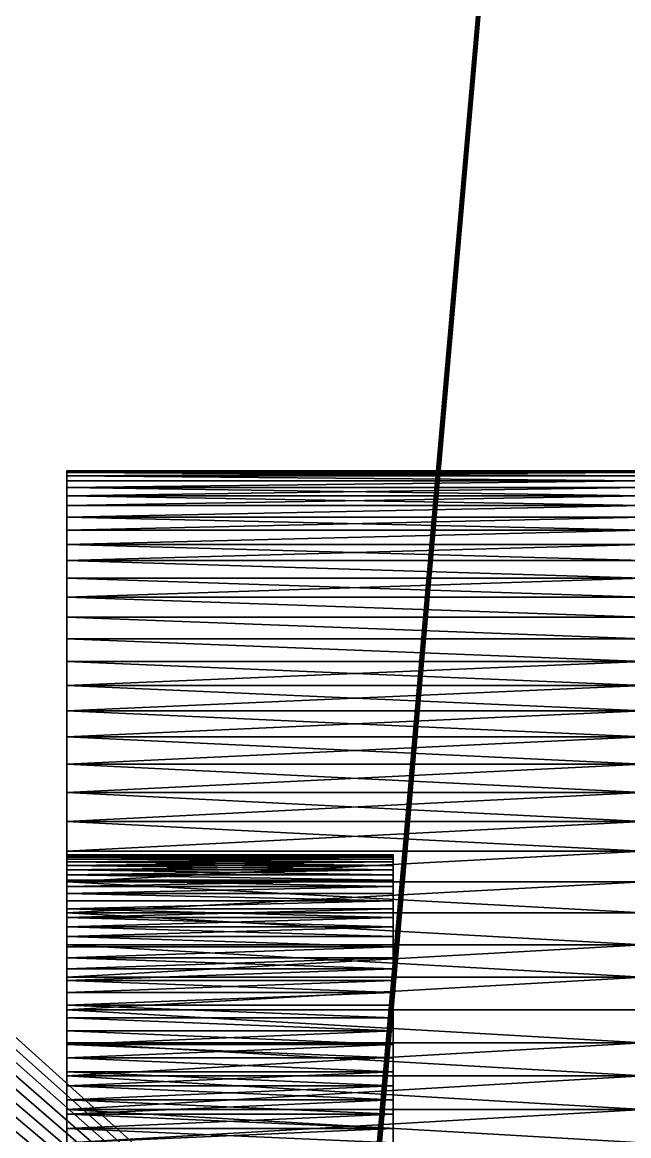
# Model space of a CAD drawing. Header units: millimetres. Extents: x 0 to 520, y -2 to 382.
# Drawn here: x 492.77 to 495.93, y 304.04 to 309.83 of the extents above; entities that cross this region are included whole.
import ezdxf

# ---------------------------------------------------------------- set-up
doc = ezdxf.new("R2010")
doc.units = ezdxf.units.MM

msp = doc.modelspace()

# ---------------------------------------------------------------- linework, layer by layer
at = {"layer": 'BRASS', "color": 52}
for points in [[(509.2, 369.2, 103), (10.8, 369.2, 103), (10.8, 10.8, 103)], [(509.2, 369.2, 103), (10.8, 10.8, 103), (509.2, 10.8, 103)], [(484.6316, 309.7541, 86), (499.5, 359.5, 86), (484.6173, 309.6731, 86)], [(484.6173, 190.3269, 86), (499.5, 359.5, 86), (484.6316, 190.2459, 86)], [(484.6173, 309.6731, 86), (499.5, 359.5, 86), (484.6173, 190.3269, 86)], [(484.6418, 309.8357, 86), (499.5, 359.5, 86), (484.6316, 309.7541, 86)], [(484.6316, 190.2459, 86), (499.5, 359.5, 86), (484.6418, 190.1643, 86)], [(484.6418, 190.1643, 86), (499.5, 359.5, 86), (484.6479, 190.0822, 86)], [(499.5, 359.5, 86), (484.65, 190, 86), (484.6479, 190.0822, 86)], [(499.5, 359.5, 86), (499.5, 20.5, 86), (484.65, 190, 86)]]:
    msp.add_3dface(points, dxfattribs=at)
at = {"layer": 'STEEL', "color": 8}
for points in [[(486.7493, 309.9439, 86), (500, 298, 86), (500, 322, 86)], [(497, 322, 83), (497, 298, 83), (486.7493, 309.9439, 83)], [(486.7437, 309.8319, 86), (500, 298, 86), (486.7493, 309.9439, 86)], [(486.7493, 309.9439, 83), (497, 298, 83), (486.7437, 309.8319, 83)], [(486.7325, 309.7202, 86), (500, 298, 86), (486.7437, 309.8319, 86)], [(486.7437, 309.8319, 83), (497, 298, 83), (486.7325, 309.7202, 83)], [(486.7158, 309.6093, 86), (500, 298, 86), (486.7325, 309.7202, 86)], [(486.7325, 309.7202, 83), (497, 298, 83), (486.7158, 309.6093, 83)], [(486.6936, 309.4993, 86), (500, 298, 86), (486.7158, 309.6093, 86)], [(486.7158, 309.6093, 83), (497, 298, 83), (486.6936, 309.4993, 83)], [(486.6659, 309.3906, 86), (500, 298, 86), (486.6936, 309.4993, 86)], [(486.6936, 309.4993, 83), (497, 298, 83), (486.6659, 309.3906, 83)], [(486.6328, 309.2834, 86), (500, 298, 86), (486.6659, 309.3906, 86)], [(486.6659, 309.3906, 83), (497, 298, 83), (486.6328, 309.2834, 83)], [(486.5945, 309.178, 86), (500, 298, 86), (486.6328, 309.2834, 86)], [(486.6328, 309.2834, 83), (497, 298, 83), (486.5945, 309.178, 83)], [(486.5509, 309.0746, 86), (500, 298, 86), (486.5945, 309.178, 86)], [(486.5945, 309.178, 83), (497, 298, 83), (486.5509, 309.0746, 83)], [(486.5022, 308.9735, 86), (500, 298, 86), (486.5509, 309.0746, 86)], [(486.5509, 309.0746, 83), (497, 298, 83), (486.5022, 308.9735, 83)], [(486.4486, 308.875, 86), (500, 298, 86), (486.5022, 308.9735, 86)], [(486.5022, 308.9735, 83), (497, 298, 83), (486.4486, 308.875, 83)], [(486.3901, 308.7793, 86), (500, 298, 86), (486.4486, 308.875, 86)], [(486.4486, 308.875, 83), (497, 298, 83), (486.3901, 308.7793, 83)], [(486.3269, 308.6866, 86), (500, 298, 86), (486.3901, 308.7793, 86)], [(486.3901, 308.7793, 83), (497, 298, 83), (486.3269, 308.6866, 83)], [(486.2591, 308.5971, 86), (500, 298, 86), (486.3269, 308.6866, 86)], [(497, 298, 83), (486.2591, 308.5971, 83), (486.3269, 308.6866, 83)], [(486.187, 308.5112, 86), (500, 298, 86), (486.2591, 308.5971, 86)], [(497, 298, 83), (486.187, 308.5112, 83), (486.2591, 308.5971, 83)], [(486.1107, 308.429, 86), (500, 298, 86), (486.187, 308.5112, 86)], [(497, 298, 83), (486.1107, 308.429, 83), (486.187, 308.5112, 83)], [(486.0304, 308.3506, 86), (500, 298, 86), (486.1107, 308.429, 86)], [(497, 298, 83), (486.0304, 308.3506, 83), (486.1107, 308.429, 83)], [(485.9463, 308.2764, 86), (500, 298, 86), (486.0304, 308.3506, 86)], [(497, 298, 83), (485.9463, 308.2764, 83), (486.0304, 308.3506, 83)], [(485.8586, 308.2065, 86), (500, 298, 86), (485.9463, 308.2764, 86)], [(497, 298, 83), (485.8586, 308.2065, 83), (485.9463, 308.2764, 83)], [(485.7675, 308.141, 86), (500, 298, 86), (485.8586, 308.2065, 86)], [(497, 298, 83), (485.7675, 308.141, 83), (485.8586, 308.2065, 83)], [(485.6732, 308.0801, 86), (500, 298, 86), (485.7675, 308.141, 86)], [(497, 298, 83), (485.6732, 308.0801, 83), (485.7675, 308.141, 83)], [(485.5761, 308.024, 86), (500, 298, 86), (485.6732, 308.0801, 86)], [(497, 298, 83), (485.5761, 308.024, 83), (485.6732, 308.0801, 83)], [(485.4762, 307.9728, 86), (500, 298, 86), (485.5761, 308.024, 86)], [(497, 298, 83), (485.4762, 307.9728, 83), (485.5761, 308.024, 83)], [(485.374, 307.9267, 86), (500, 298, 86), (485.4762, 307.9728, 86)], [(497, 298, 83), (485.374, 307.9267, 83), (485.4762, 307.9728, 83)], [(485.2695, 307.8857, 86), (500, 298, 86), (485.374, 307.9267, 86)], [(497, 298, 83), (485.2695, 307.8857, 83), (485.374, 307.9267, 83)], [(485.0552, 307.8196, 86), (500, 298, 86), (485.1632, 307.85, 86)], [(497, 298, 83), (485.0552, 307.8196, 83), (485.1632, 307.85, 83)], [(485.1632, 307.85, 86), (500, 298, 86), (485.2695, 307.8857, 86)], [(497, 298, 83), (485.1632, 307.85, 83), (485.2695, 307.8857, 83)], [(484.8353, 307.7751, 86), (500, 298, 86), (484.9458, 307.7946, 86)], [(497, 298, 83), (484.8353, 307.7751, 83), (484.9458, 307.7946, 83)], [(484.9458, 307.7946, 86), (500, 298, 86), (485.0552, 307.8196, 86)], [(497, 298, 83), (484.9458, 307.7946, 83), (485.0552, 307.8196, 83)], [(472, 298, 86), (500, 298, 86), (484.724, 307.7612, 86)], [(497, 298, 83), (472, 298, 83), (484.5, 307.75, 83)], [(497, 298, 83), (484.5, 307.75, 83), (484.6122, 307.7528, 83)], [(497, 298, 83), (484.6122, 307.7528, 83), (484.724, 307.7612, 83)], [(484.724, 307.7612, 86), (500, 298, 86), (484.8353, 307.7751, 86)], [(497, 298, 83), (484.724, 307.7612, 83), (484.8353, 307.7751, 83)], [(493, 307.4902, 72.2616), (496, 307.4902, 72.2616), (496, 307.4989, 72.0873)], [(493, 307.4989, 72.0873), (493, 307.4902, 72.2616), (496, 307.4989, 72.0873)], [(493, 307.4989, 71.9127), (496, 307.4989, 72.0873), (496, 307.4989, 71.9127)], [(493, 307.4989, 71.9127), (496, 307.4989, 71.9127), (496, 307.4902, 71.7384)], [(493, 307.4989, 71.9127), (493, 307.4989, 72.0873), (496, 307.4989, 72.0873)], [(493, 307.4902, 71.7384), (493, 307.4989, 71.9127), (496, 307.4902, 71.7384)], [(493, 307.4989, 71.9127), (493, 307.4902, 71.7384), (493, 305.4995, 71.9626)], [(493, 307.4989, 72.0873), (493, 305.4995, 71.9626), (493, 305.4995, 72.0374)], [(493, 307.4989, 72.0873), (493, 307.4989, 71.9127), (493, 305.4995, 71.9626)], [(493, 307.4902, 72.2616), (493, 307.4989, 72.0873), (493, 305.4995, 72.0374)], [(493, 307.4902, 72.2616), (496, 307.4728, 72.4352), (496, 307.4902, 72.2616)], [(493, 307.4902, 72.2616), (493, 307.4728, 72.4352), (496, 307.4728, 72.4352)], [(493, 307.4728, 71.5648), (496, 307.4902, 71.7384), (496, 307.4728, 71.5648)], [(493, 307.4728, 71.5648), (493, 307.4902, 71.7384), (496, 307.4902, 71.7384)], [(493, 307.4902, 71.7384), (493, 305.4958, 71.8879), (493, 305.4995, 71.9626)], [(493, 307.4902, 71.7384), (493, 307.4728, 71.5648), (493, 305.4958, 71.8879)], [(493, 307.4902, 72.2616), (493, 305.4958, 72.1121), (493, 305.4884, 72.1865)], [(493, 307.4902, 72.2616), (493, 305.4995, 72.0374), (493, 305.4958, 72.1121)], [(493, 307.4728, 72.4352), (493, 307.4902, 72.2616), (493, 305.4884, 72.1865)], [(493, 307.4728, 72.4352), (496, 307.4468, 72.6078), (496, 307.4728, 72.4352)], [(493, 307.4728, 72.4352), (493, 307.4468, 72.6078), (496, 307.4468, 72.6078)], [(493, 307.4728, 71.5648), (496, 307.4728, 71.5648), (496, 307.4468, 71.3922)], [(493, 307.4468, 71.3922), (493, 307.4728, 71.5648), (496, 307.4468, 71.3922)], [(493, 307.4728, 71.5648), (493, 305.4884, 71.8135), (493, 305.4958, 71.8879)], [(493, 307.4728, 71.5648), (493, 305.4772, 71.7395), (493, 305.4884, 71.8135)], [(493, 307.4728, 71.5648), (493, 307.4468, 71.3922), (493, 305.4772, 71.7395)], [(493, 307.4468, 72.6078), (493, 307.4728, 72.4352), (493, 305.4884, 72.1865)], [(493, 307.4122, 72.7788), (496, 307.4122, 72.7788), (496, 307.4468, 72.6078)], [(493, 307.4468, 72.6078), (493, 307.4122, 72.7788), (496, 307.4468, 72.6078)], [(493, 307.4122, 71.2212), (493, 307.4468, 71.3922), (496, 307.4468, 71.3922)], [(493, 307.4122, 71.2212), (496, 307.4468, 71.3922), (496, 307.4122, 71.2212)], [(493, 307.4468, 71.3922), (493, 307.4122, 71.2212), (493, 305.4772, 71.7395)], [(493, 307.4468, 72.6078), (493, 305.4884, 72.1865), (493, 305.4772, 72.2605)], [(493, 307.4122, 72.7788), (493, 307.4468, 72.6078), (493, 305.4772, 72.2605)], [(493, 307.4122, 72.7788), (496, 307.3692, 72.9479), (496, 307.4122, 72.7788)], [(493, 307.4122, 72.7788), (493, 307.3692, 72.9479), (496, 307.3692, 72.9479)], [(493, 307.3692, 71.0521), (493, 307.4122, 71.2212), (496, 307.4122, 71.2212)], [(493, 307.3692, 71.0521), (496, 307.4122, 71.2212), (496, 307.3692, 71.0521)], [(493, 307.4122, 71.2212), (493, 305.4624, 71.6662), (493, 305.4772, 71.7395)], [(493, 307.4122, 71.2212), (493, 305.4439, 71.5937), (493, 305.4624, 71.6662)], [(493, 307.4122, 71.2212), (493, 307.3692, 71.0521), (493, 305.4439, 71.5937)], [(493, 307.4122, 72.7788), (493, 305.4772, 72.2605), (493, 305.4624, 72.3338)], [(493, 307.3692, 72.9479), (493, 307.4122, 72.7788), (493, 305.4624, 72.3338)], [(493, 307.3692, 72.9479), (496, 307.3177, 73.1147), (496, 307.3692, 72.9479)], [(493, 307.3692, 72.9479), (493, 307.3177, 73.1147), (496, 307.3177, 73.1147)], [(493, 307.3177, 70.8853), (493, 307.3692, 71.0521), (496, 307.3692, 71.0521)], [(493, 307.3177, 70.8853), (496, 307.3692, 71.0521), (496, 307.3177, 70.8853)], [(493, 307.3692, 71.0521), (493, 307.3177, 70.8853), (493, 305.4439, 71.5937)], [(493, 307.3692, 72.9479), (493, 305.4439, 72.4063), (493, 305.4219, 72.4777)], [(493, 307.3692, 72.9479), (493, 305.4624, 72.3338), (493, 305.4439, 72.4063)], [(493, 307.3177, 73.1147), (493, 307.3692, 72.9479), (493, 305.4219, 72.4777)], [(493, 307.2581, 73.2787), (496, 307.2581, 73.2787), (496, 307.3177, 73.1147)], [(493, 307.3177, 73.1147), (493, 307.2581, 73.2787), (496, 307.3177, 73.1147)], [(493, 307.2581, 70.7213), (493, 307.3177, 70.8853), (496, 307.3177, 70.8853)], [(493, 307.2581, 70.7213), (496, 307.3177, 70.8853), (496, 307.2581, 70.7213)], [(493, 307.3177, 70.8853), (493, 307.2581, 70.7213), (493, 305.3963, 71.452)], [(493, 307.3177, 70.8853), (493, 305.4219, 71.5223), (493, 305.4439, 71.5937)], [(493, 307.3177, 70.8853), (493, 305.3963, 71.452), (493, 305.4219, 71.5223)], [(493, 307.2581, 73.2787), (493, 307.3177, 73.1147), (493, 305.4219, 72.4777)], [(493, 307.2581, 73.2787), (496, 307.1903, 73.4395), (496, 307.2581, 73.2787)], [(493, 307.2581, 73.2787), (493, 307.1903, 73.4395), (496, 307.1903, 73.4395)], [(493, 307.1903, 70.5605), (493, 307.2581, 70.7213), (496, 307.2581, 70.7213)], [(493, 307.1903, 70.5605), (496, 307.2581, 70.7213), (496, 307.1903, 70.5605)], [(493, 307.2581, 70.7213), (493, 307.1903, 70.5605), (493, 305.3963, 71.452)], [(493, 307.2581, 73.2787), (493, 305.3963, 72.548), (493, 305.3673, 72.6169)], [(493, 307.2581, 73.2787), (493, 305.4219, 72.4777), (493, 305.3963, 72.548)], [(493, 307.1903, 73.4395), (493, 307.2581, 73.2787), (493, 305.3673, 72.6169)], [(493, 307.1146, 73.5967), (496, 307.1146, 73.5967), (496, 307.1903, 73.4395)], [(493, 307.1903, 73.4395), (493, 307.1146, 73.5967), (496, 307.1903, 73.4395)], [(493, 307.1146, 70.4033), (493, 307.1903, 70.5605), (496, 307.1903, 70.5605)], [(493, 307.1146, 70.4033), (496, 307.1903, 70.5605), (496, 307.1146, 70.4033)], [(493, 307.1903, 70.5605), (493, 305.3673, 71.3831), (493, 305.3963, 71.452)], [(493, 307.1903, 70.5605), (493, 307.1146, 70.4033), (493, 305.3673, 71.3831)], [(493, 307.1146, 73.5967), (493, 307.1903, 73.4395), (493, 305.3673, 72.6169)], [(493, 307.1146, 73.5967), (493, 307.0311, 73.75), (496, 307.0311, 73.75)], [(493, 307.1146, 73.5967), (496, 307.0311, 73.75), (496, 307.1146, 73.5967)], [(493, 307.0311, 70.25), (493, 307.1146, 70.4033), (496, 307.1146, 70.4033)], [(493, 307.0311, 70.25), (496, 307.1146, 70.4033), (496, 307.0311, 70.25)], [(493, 307.1146, 70.4033), (493, 305.3348, 71.3157), (493, 305.3673, 71.3831)], [(493, 307.1146, 70.4033), (493, 307.0311, 70.25), (493, 305.3348, 71.3157)], [(493, 307.1146, 73.5967), (493, 305.3673, 72.6169), (493, 305.3348, 72.6843)], [(493, 307.0311, 73.75), (493, 307.1146, 73.5967), (493, 305.3348, 72.6843)], [(493, 307.0311, 73.75), (493, 306.9401, 73.8989), (496, 306.9401, 73.8989)], [(493, 307.0311, 73.75), (496, 306.9401, 73.8989), (496, 307.0311, 73.75)], [(493, 307.0311, 70.25), (496, 307.0311, 70.25), (496, 306.9401, 70.1011)], [(493, 306.9401, 70.1011), (493, 307.0311, 70.25), (496, 306.9401, 70.1011)], [(493, 307.0311, 70.25), (493, 306.9401, 70.1011), (493, 305.299, 71.25)], [(493, 307.0311, 70.25), (493, 305.299, 71.25), (493, 305.3348, 71.3157)], [(493, 307.0311, 73.75), (493, 305.3348, 72.6843), (493, 305.299, 72.75)], [(493, 306.9401, 73.8989), (493, 307.0311, 73.75), (493, 305.299, 72.75)], [(493, 306.9401, 73.8989), (493, 306.8418, 74.0431), (496, 306.8418, 74.0431)], [(493, 306.9401, 73.8989), (496, 306.8418, 74.0431), (496, 306.9401, 73.8989)], [(493, 306.8418, 69.9569), (493, 306.9401, 70.1011), (496, 306.9401, 70.1011)], [(493, 306.8418, 69.9569), (496, 306.9401, 70.1011), (496, 306.8418, 69.9569)], [(493, 306.9401, 70.1011), (493, 306.8418, 69.9569), (493, 305.2179, 71.1244)], [(493, 306.9401, 70.1011), (493, 305.26, 71.1862), (493, 305.299, 71.25)], [(493, 306.9401, 70.1011), (493, 305.2179, 71.1244), (493, 305.26, 71.1862)], [(493, 306.9401, 73.8989), (493, 305.299, 72.75), (493, 305.26, 72.8138)], [(493, 306.8418, 74.0431), (493, 306.9401, 73.8989), (493, 305.26, 72.8138)], [(493, 306.8418, 74.0431), (493, 306.7364, 74.1822), (496, 306.7364, 74.1822)], [(493, 306.8418, 74.0431), (496, 306.7364, 74.1822), (496, 306.8418, 74.0431)], [(493, 306.8418, 69.9569), (496, 306.8418, 69.9569), (496, 306.7364, 69.8178)], [(493, 306.7364, 69.8178), (493, 306.8418, 69.9569), (496, 306.7364, 69.8178)], [(493, 306.8418, 69.9569), (493, 306.7364, 69.8178), (493, 305.1727, 71.0648)], [(493, 306.8418, 69.9569), (493, 305.1727, 71.0648), (493, 305.2179, 71.1244)], [(493, 306.8418, 74.0431), (493, 305.26, 72.8138), (493, 305.2179, 72.8756)], [(493, 306.7364, 74.1822), (493, 306.8418, 74.0431), (493, 305.2179, 72.8756)], [(493, 306.7364, 74.1822), (493, 306.6242, 74.3159), (496, 306.6242, 74.3159)], [(493, 306.7364, 74.1822), (496, 306.6242, 74.3159), (496, 306.7364, 74.1822)], [(493, 306.7364, 69.8178), (496, 306.7364, 69.8178), (496, 306.6242, 69.6841)], [(493, 306.6242, 69.6841), (493, 306.7364, 69.8178), (496, 306.6242, 69.6841)], [(493, 306.7364, 69.8178), (493, 306.6242, 69.6841), (493, 305.1727, 71.0648)], [(493, 306.7364, 74.1822), (493, 305.2179, 72.8756), (493, 305.1727, 72.9352)], [(493, 306.6242, 74.3159), (493, 306.7364, 74.1822), (493, 305.1727, 72.9352)], [(493, 306.6242, 74.3159), (493, 306.5055, 74.4438), (496, 306.5055, 74.4438)], [(493, 306.6242, 74.3159), (496, 306.5055, 74.4438), (496, 306.6242, 74.3159)], [(493, 306.6242, 69.6841), (496, 306.6242, 69.6841), (496, 306.5055, 69.5562)], [(493, 306.5055, 69.5562), (493, 306.6242, 69.6841), (496, 306.5055, 69.5562)], [(493, 306.6242, 69.6841), (493, 306.5055, 69.5562), (493, 305.0738, 70.9526)], [(493, 306.6242, 69.6841), (493, 305.1247, 71.0075), (493, 305.1727, 71.0648)], [(493, 306.6242, 69.6841), (493, 305.0738, 70.9526), (493, 305.1247, 71.0075)], [(493, 306.6242, 74.3159), (493, 305.1727, 72.9352), (493, 305.1247, 72.9925)], [(493, 306.5055, 74.4438), (493, 306.6242, 74.3159), (493, 305.1247, 72.9925)], [(493, 306.5055, 74.4438), (493, 306.3806, 74.5657), (496, 306.3806, 74.5657)], [(493, 306.5055, 74.4438), (496, 306.3806, 74.5657), (496, 306.5055, 74.4438)], [(493, 306.3806, 69.4343), (493, 306.5055, 69.5562), (496, 306.5055, 69.5562)], [(493, 306.3806, 69.4343), (496, 306.5055, 69.5562), (496, 306.3806, 69.4343)], [(493, 306.5055, 69.5562), (493, 306.3806, 69.4343), (493, 305.0738, 70.9526)], [(493, 306.5055, 74.4438), (493, 305.0738, 73.0474), (493, 306.3806, 74.5657)], [(493, 306.5055, 74.4438), (493, 305.1247, 72.9925), (493, 305.0738, 73.0474)], [(493, 306.3806, 74.5657), (493, 306.2498, 74.6812), (496, 306.2498, 74.6812)], [(493, 306.3806, 74.5657), (496, 306.2498, 74.6812), (496, 306.3806, 74.5657)], [(493, 306.2498, 69.3188), (493, 306.3806, 69.4343), (496, 306.3806, 69.4343)], [(493, 306.2498, 69.3188), (496, 306.3806, 69.4343), (496, 306.2498, 69.3188)], [(493, 305.0203, 70.9004), (493, 306.3806, 69.4343), (493, 306.2498, 69.3188)], [(493, 305.0738, 70.9526), (493, 306.3806, 69.4343), (493, 305.0203, 70.9004)], [(493, 306.3806, 74.5657), (493, 305.0203, 73.0996), (493, 304.9642, 73.1491)], [(493, 306.3806, 74.5657), (493, 305.0738, 73.0474), (493, 305.0203, 73.0996)], [(493, 306.3806, 74.5657), (493, 304.9642, 73.1491), (493, 306.2498, 74.6812)], [(493, 306.2498, 74.6812), (493, 306.1133, 74.79), (496, 306.1133, 74.79)], [(493, 306.2498, 74.6812), (496, 306.1133, 74.79), (496, 306.2498, 74.6812)], [(493, 306.1133, 69.21), (493, 306.2498, 69.3188), (496, 306.2498, 69.3188)], [(493, 306.1133, 69.21), (496, 306.2498, 69.3188), (496, 306.1133, 69.21)], [(493, 304.9057, 70.8043), (493, 306.2498, 69.3188), (493, 306.1133, 69.21)], [(493, 304.9642, 70.8509), (493, 306.2498, 69.3188), (493, 304.9057, 70.8043)], [(493, 305.0203, 70.9004), (493, 306.2498, 69.3188), (493, 304.9642, 70.8509)], [(493, 306.2498, 74.6812), (493, 304.9642, 73.1491), (493, 306.1133, 74.79)], [(493, 306.1133, 74.79), (493, 305.9716, 74.8918), (496, 305.9716, 74.8918)], [(493, 306.1133, 74.79), (496, 305.9716, 74.8918), (496, 306.1133, 74.79)], [(493, 305.9716, 69.1082), (493, 306.1133, 69.21), (496, 306.1133, 69.21)], [(493, 305.9716, 69.1082), (496, 306.1133, 69.21), (496, 305.9716, 69.1082)], [(493, 304.9057, 70.8043), (493, 306.1133, 69.21), (493, 305.9716, 69.1082)], [(493, 306.1133, 74.79), (493, 304.845, 73.2394), (493, 305.9716, 74.8918)], [(493, 306.1133, 74.79), (493, 304.9057, 73.1957), (493, 304.845, 73.2394)], [(493, 306.1133, 74.79), (493, 304.9642, 73.1491), (493, 304.9057, 73.1957)], [(493, 305.9716, 74.8918), (493, 305.825, 74.9865), (496, 305.825, 74.9865)], [(493, 305.9716, 74.8918), (496, 305.825, 74.9865), (496, 305.9716, 74.8918)], [(493, 305.825, 69.0135), (493, 305.9716, 69.1082), (496, 305.9716, 69.1082)], [(493, 305.825, 69.0135), (496, 305.9716, 69.1082), (496, 305.825, 69.0135)], [(493, 304.845, 70.7606), (493, 305.9716, 69.1082), (493, 305.825, 69.0135)], [(493, 304.9057, 70.8043), (493, 305.9716, 69.1082), (493, 304.845, 70.7606)], [(493, 305.9716, 74.8918), (493, 304.845, 73.2394), (493, 304.7822, 73.2799)], [(493, 305.9716, 74.8918), (493, 304.7822, 73.2799), (493, 305.825, 74.9865)], [(493, 305.825, 74.9865), (493, 305.6739, 75.0738), (496, 305.6739, 75.0738)], [(493, 305.825, 74.9865), (496, 305.6739, 75.0738), (496, 305.825, 74.9865)], [(493, 305.6739, 68.9262), (493, 305.825, 69.0135), (496, 305.825, 69.0135)], [(493, 305.6739, 68.9262), (496, 305.825, 69.0135), (496, 305.6739, 68.9262)], [(493, 304.7822, 70.7201), (493, 305.825, 69.0135), (493, 305.6739, 68.9262)], [(493, 304.845, 70.7606), (493, 305.825, 69.0135), (493, 304.7822, 70.7201)], [(493, 305.825, 74.9865), (493, 304.7822, 73.2799), (493, 305.6739, 75.0738)], [(493, 305.6739, 75.0738), (496, 305.5186, 75.1534), (496, 305.6739, 75.0738)], [(493, 305.6739, 75.0738), (493, 305.5186, 75.1534), (496, 305.5186, 75.1534)], [(493, 305.5186, 68.8466), (493, 305.6739, 68.9262), (496, 305.6739, 68.9262)], [(493, 305.5186, 68.8466), (496, 305.6739, 68.9262), (496, 305.5186, 68.8466)], [(493, 304.7174, 70.6827), (493, 305.6739, 68.9262), (493, 305.5186, 68.8466)], [(493, 304.7822, 70.7201), (493, 305.6739, 68.9262), (493, 304.7174, 70.6827)], [(493, 305.6739, 75.0738), (493, 304.7822, 73.2799), (493, 304.7174, 73.3173)], [(493, 305.6739, 75.0738), (493, 304.7174, 73.3173), (493, 305.5186, 75.1534)], [(493, 305.3595, 75.2252), (496, 305.3595, 75.2252), (496, 305.5186, 75.1534)], [(493, 305.5186, 75.1534), (493, 305.3595, 75.2252), (496, 305.5186, 75.1534)], [(493, 305.3595, 68.7748), (493, 305.5186, 68.8466), (496, 305.5186, 68.8466)], [(493, 305.3595, 68.7748), (496, 305.5186, 68.8466), (496, 305.3595, 68.7748)], [(493, 304.6508, 70.6485), (493, 305.5186, 68.8466), (493, 305.3595, 68.7748)], [(493, 304.7174, 70.6827), (493, 305.5186, 68.8466), (493, 304.6508, 70.6485)], [(493, 305.5186, 75.1534), (493, 304.6508, 73.3515), (493, 304.5827, 73.3822)], [(493, 305.5186, 75.1534), (493, 304.7174, 73.3173), (493, 304.6508, 73.3515)], [(493, 305.5186, 75.1534), (493, 304.5827, 73.3822), (493, 305.3595, 75.2252)], [(494.7, 305.4958, 72.1121), (493, 305.4995, 72.0374), (494.7, 305.4995, 72.0374)], [(493, 305.4958, 72.1121), (493, 305.4995, 72.0374), (494.7, 305.4958, 72.1121)], [(494.7, 305.4995, 72.0374), (493, 305.4995, 71.9626), (494.7, 305.4995, 71.9626)], [(493, 305.4995, 72.0374), (493, 305.4995, 71.9626), (494.7, 305.4995, 72.0374)], [(494.7, 305.4995, 71.9626), (493, 305.4958, 71.8879), (494.7, 305.4958, 71.8879)], [(493, 305.4995, 71.9626), (493, 305.4958, 71.8879), (494.7, 305.4995, 71.9626)], [(494.7, 305.4884, 72.1865), (493, 305.4958, 72.1121), (494.7, 305.4958, 72.1121)], [(493, 305.4884, 72.1865), (493, 305.4958, 72.1121), (494.7, 305.4884, 72.1865)], [(494.7, 305.4958, 71.8879), (493, 305.4958, 71.8879), (494.7, 305.4884, 71.8135)], [(493, 305.4958, 71.8879), (493, 305.4884, 71.8135), (494.7, 305.4884, 71.8135)], [(494.7, 305.4772, 72.2605), (493, 305.4884, 72.1865), (494.7, 305.4884, 72.1865)], [(493, 305.4772, 72.2605), (493, 305.4884, 72.1865), (494.7, 305.4772, 72.2605)], [(494.7, 305.4884, 71.8135), (493, 305.4884, 71.8135), (494.7, 305.4772, 71.7395)], [(493, 305.4884, 71.8135), (493, 305.4772, 71.7395), (494.7, 305.4772, 71.7395)], [(494.7, 305.4624, 72.3338), (493, 305.4624, 72.3338), (494.7, 305.4772, 72.2605)], [(493, 305.4624, 72.3338), (493, 305.4772, 72.2605), (494.7, 305.4772, 72.2605)], [(493, 305.4772, 71.7395), (493, 305.4624, 71.6662), (494.7, 305.4772, 71.7395)], [(494.7, 305.4772, 71.7395), (493, 305.4624, 71.6662), (494.7, 305.4624, 71.6662)], [(494.7, 305.4995, 71.9626), (494.7, 305.4624, 71.6662), (494.7, 302.5376, 71.6662)], [(494.7, 305.4995, 71.9626), (494.7, 305.4958, 71.8879), (494.7, 305.4624, 71.6662)], [(494.7, 305.4995, 71.9626), (494.7, 302.5376, 71.6662), (494.7, 302.5228, 71.7395)], [(494.7, 305.4995, 71.9626), (494.7, 302.5228, 71.7395), (494.7, 302.5116, 71.8135)], [(494.7, 305.4995, 72.0374), (494.7, 305.4995, 71.9626), (494.7, 302.5116, 71.8135)], [(494.7, 305.4995, 72.0374), (494.7, 302.5116, 71.8135), (494.7, 302.5042, 71.8879)], [(494.7, 305.4884, 72.1865), (494.7, 305.4958, 72.1121), (494.7, 305.4995, 72.0374)], [(494.7, 305.4624, 72.3338), (494.7, 305.4884, 72.1865), (494.7, 305.4995, 72.0374)], [(494.7, 305.4624, 72.3338), (494.7, 305.4995, 72.0374), (494.7, 302.5042, 71.8879)], [(494.7, 305.4958, 71.8879), (494.7, 305.4884, 71.8135), (494.7, 305.4772, 71.7395)], [(494.7, 305.4958, 71.8879), (494.7, 305.4772, 71.7395), (494.7, 305.4624, 71.6662)], [(494.7, 305.4624, 72.3338), (494.7, 305.4772, 72.2605), (494.7, 305.4884, 72.1865)], [(494.7, 305.4439, 72.4063), (493, 305.4624, 72.3338), (494.7, 305.4624, 72.3338)], [(493, 305.4439, 72.4063), (493, 305.4624, 72.3338), (494.7, 305.4439, 72.4063)], [(493, 305.4624, 71.6662), (493, 305.4439, 71.5937), (494.7, 305.4624, 71.6662)], [(494.7, 305.4624, 71.6662), (493, 305.4439, 71.5937), (494.7, 305.4439, 71.5937)], [(494.7, 305.4219, 72.4777), (493, 305.4439, 72.4063), (494.7, 305.4439, 72.4063)], [(493, 305.4219, 72.4777), (493, 305.4439, 72.4063), (494.7, 305.4219, 72.4777)], [(493, 305.4439, 71.5937), (493, 305.4219, 71.5223), (494.7, 305.4439, 71.5937)], [(494.7, 305.4439, 71.5937), (493, 305.4219, 71.5223), (494.7, 305.4219, 71.5223)], [(494.7, 305.3963, 72.548), (493, 305.4219, 72.4777), (494.7, 305.4219, 72.4777)], [(493, 305.3963, 72.548), (493, 305.4219, 72.4777), (494.7, 305.3963, 72.548)], [(493, 305.4219, 71.5223), (493, 305.3963, 71.452), (494.7, 305.4219, 71.5223)], [(494.7, 305.4219, 71.5223), (493, 305.3963, 71.452), (494.7, 305.3963, 71.452)], [(494.7, 305.4624, 71.6662), (494.7, 302.5781, 71.5223), (494.7, 302.5561, 71.5937)], [(494.7, 305.4624, 71.6662), (494.7, 302.5561, 71.5937), (494.7, 302.5376, 71.6662)], [(494.7, 305.4624, 71.6662), (494.7, 305.4439, 71.5937), (494.7, 302.5781, 71.5223)], [(494.7, 305.4624, 72.3338), (494.7, 302.5042, 72.1121), (494.7, 302.5228, 72.2605)], [(494.7, 305.4624, 72.3338), (494.7, 302.5042, 71.8879), (494.7, 302.5005, 72.0374)], [(494.7, 305.4624, 72.3338), (494.7, 302.5005, 72.0374), (494.7, 302.5042, 72.1121)], [(494.7, 305.4439, 72.4063), (494.7, 305.4624, 72.3338), (494.7, 302.5228, 72.2605)], [(494.7, 305.4439, 71.5937), (494.7, 302.6652, 71.3157), (494.7, 302.5781, 71.5223)], [(494.7, 305.4439, 71.5937), (494.7, 305.3673, 71.3831), (494.7, 302.6652, 71.3157)], [(494.7, 305.4439, 71.5937), (494.7, 305.4219, 71.5223), (494.7, 305.3673, 71.3831)], [(494.7, 305.3673, 72.6169), (494.7, 305.4219, 72.4777), (494.7, 305.4439, 72.4063)], [(494.7, 305.3673, 72.6169), (494.7, 305.4439, 72.4063), (494.7, 302.5228, 72.2605)], [(494.7, 305.4219, 71.5223), (494.7, 305.3963, 71.452), (494.7, 305.3673, 71.3831)], [(494.7, 305.3673, 72.6169), (494.7, 305.3963, 72.548), (494.7, 305.4219, 72.4777)], [(494.7, 305.3673, 72.6169), (493, 305.3963, 72.548), (494.7, 305.3963, 72.548)], [(493, 305.3673, 72.6169), (493, 305.3963, 72.548), (494.7, 305.3673, 72.6169)], [(494.7, 305.3963, 71.452), (493, 305.3963, 71.452), (494.7, 305.3673, 71.3831)], [(493, 305.3963, 71.452), (493, 305.3673, 71.3831), (494.7, 305.3673, 71.3831)], [(494.7, 305.3348, 72.6843), (493, 305.3673, 72.6169), (494.7, 305.3673, 72.6169)], [(493, 305.3348, 72.6843), (493, 305.3673, 72.6169), (494.7, 305.3348, 72.6843)], [(493, 305.3673, 71.3831), (493, 305.3348, 71.3157), (494.7, 305.3673, 71.3831)], [(494.7, 305.3673, 71.3831), (493, 305.3348, 71.3157), (494.7, 305.3348, 71.3157)], [(493, 305.3595, 75.2252), (496, 305.1971, 75.2889), (496, 305.3595, 75.2252)], [(493, 305.3595, 75.2252), (493, 305.1971, 75.2889), (496, 305.1971, 75.2889)], [(493, 305.1971, 68.7111), (493, 305.3595, 68.7748), (496, 305.3595, 68.7748)], [(493, 305.1971, 68.7111), (496, 305.3595, 68.7748), (496, 305.1971, 68.7111)], [(493, 304.5827, 70.6178), (493, 305.3595, 68.7748), (493, 305.1971, 68.7111)], [(493, 304.6508, 70.6485), (493, 305.3595, 68.7748), (493, 304.5827, 70.6178)], [(493, 305.3595, 75.2252), (493, 304.5827, 73.3822), (493, 305.1971, 75.2889)], [(494.7, 305.3673, 71.3831), (494.7, 305.3348, 71.3157), (494.7, 305.299, 71.25)], [(494.7, 305.3673, 71.3831), (494.7, 302.7821, 71.1244), (494.7, 302.6652, 71.3157)], [(494.7, 305.3673, 71.3831), (494.7, 305.299, 71.25), (494.7, 302.8273, 71.0648)], [(494.7, 305.3673, 71.3831), (494.7, 302.8273, 71.0648), (494.7, 302.7821, 71.1244)], [(494.7, 305.3348, 72.6843), (494.7, 305.3673, 72.6169), (494.7, 302.5228, 72.2605)], [(494.7, 305.299, 72.75), (493, 305.299, 72.75), (494.7, 305.3348, 72.6843)], [(493, 305.299, 72.75), (493, 305.3348, 72.6843), (494.7, 305.3348, 72.6843)], [(493, 305.3348, 71.3157), (493, 305.299, 71.25), (494.7, 305.3348, 71.3157)], [(494.7, 305.3348, 71.3157), (493, 305.299, 71.25), (494.7, 305.299, 71.25)], [(493, 305.26, 72.8138), (493, 305.299, 72.75), (494.7, 305.26, 72.8138)], [(494.7, 305.26, 72.8138), (493, 305.299, 72.75), (494.7, 305.299, 72.75)], [(494.7, 305.299, 71.25), (493, 305.299, 71.25), (494.7, 305.26, 71.1862)], [(493, 305.299, 71.25), (493, 305.26, 71.1862), (494.7, 305.26, 71.1862)], [(494.7, 305.3348, 72.6843), (494.7, 302.5228, 72.2605), (494.7, 302.6327, 72.6169)], [(494.7, 305.299, 72.75), (494.7, 305.3348, 72.6843), (494.7, 302.6327, 72.6169)], [(494.7, 305.299, 71.25), (494.7, 305.26, 71.1862), (494.7, 302.8753, 71.0075)], [(494.7, 305.299, 71.25), (494.7, 302.8753, 71.0075), (494.7, 302.8273, 71.0648)], [(494.7, 305.2179, 72.8756), (494.7, 305.26, 72.8138), (494.7, 305.299, 72.75)], [(494.7, 305.2179, 72.8756), (494.7, 305.299, 72.75), (494.7, 302.6327, 72.6169)], [(494.7, 305.2179, 72.8756), (493, 305.2179, 72.8756), (494.7, 305.26, 72.8138)], [(493, 305.2179, 72.8756), (493, 305.26, 72.8138), (494.7, 305.26, 72.8138)], [(493, 305.26, 71.1862), (493, 305.2179, 71.1244), (494.7, 305.26, 71.1862)], [(494.7, 305.26, 71.1862), (493, 305.2179, 71.1244), (494.7, 305.2179, 71.1244)], [(494.7, 305.26, 71.1862), (494.7, 305.1247, 71.0075), (494.7, 302.9797, 70.9004)], [(494.7, 305.26, 71.1862), (494.7, 305.2179, 71.1244), (494.7, 305.1727, 71.0648)], [(494.7, 305.26, 71.1862), (494.7, 305.1727, 71.0648), (494.7, 305.1247, 71.0075)], [(494.7, 305.26, 71.1862), (494.7, 302.9797, 70.9004), (494.7, 302.9262, 70.9526)], [(494.7, 305.26, 71.1862), (494.7, 302.9262, 70.9526), (494.7, 302.8753, 71.0075)], [(493, 305.1727, 72.9352), (493, 305.2179, 72.8756), (494.7, 305.1727, 72.9352)], [(494.7, 305.1727, 72.9352), (493, 305.2179, 72.8756), (494.7, 305.2179, 72.8756)], [(493, 305.2179, 71.1244), (493, 305.1727, 71.0648), (494.7, 305.2179, 71.1244)], [(494.7, 305.2179, 71.1244), (493, 305.1727, 71.0648), (494.7, 305.1727, 71.0648)], [(493, 305.1971, 75.2889), (496, 305.0316, 75.3445), (496, 305.1971, 75.2889)], [(493, 305.1971, 75.2889), (493, 305.0316, 75.3445), (496, 305.0316, 75.3445)], [(493, 305.1971, 68.7111), (496, 305.1971, 68.7111), (496, 305.0316, 68.6555)], [(493, 305.0316, 68.6555), (493, 305.1971, 68.7111), (496, 305.0316, 68.6555)], [(493, 304.513, 70.5905), (493, 305.1971, 68.7111), (493, 305.0316, 68.6555)], [(493, 304.5827, 70.6178), (493, 305.1971, 68.7111), (493, 304.513, 70.5905)], [(493, 305.1971, 75.2889), (493, 304.513, 73.4095), (493, 304.4421, 73.4334)], [(493, 305.1971, 75.2889), (493, 304.5827, 73.3822), (493, 304.513, 73.4095)], [(493, 305.1971, 75.2889), (493, 304.4421, 73.4334), (493, 305.0316, 75.3445)], [(494.7, 305.2179, 72.8756), (494.7, 302.6327, 72.6169), (494.7, 302.6652, 72.6843)], [(494.7, 305.2179, 72.8756), (494.7, 302.6652, 72.6843), (494.7, 302.7821, 72.8756)], [(494.7, 305.0738, 73.0474), (494.7, 305.1727, 72.9352), (494.7, 305.2179, 72.8756)], [(494.7, 305.0738, 73.0474), (494.7, 305.2179, 72.8756), (494.7, 302.7821, 72.8756)], [(493, 305.1247, 72.9925), (493, 305.1727, 72.9352), (494.7, 305.1247, 72.9925)], [(494.7, 305.1247, 72.9925), (493, 305.1727, 72.9352), (494.7, 305.1727, 72.9352)], [(493, 305.1727, 71.0648), (493, 305.1247, 71.0075), (494.7, 305.1727, 71.0648)], [(494.7, 305.1727, 71.0648), (493, 305.1247, 71.0075), (494.7, 305.1247, 71.0075)], [(493, 305.0738, 73.0474), (493, 305.1247, 72.9925), (494.7, 305.0738, 73.0474)], [(494.7, 305.0738, 73.0474), (493, 305.1247, 72.9925), (494.7, 305.1247, 72.9925)], [(493, 305.1247, 71.0075), (493, 305.0738, 70.9526), (494.7, 305.1247, 71.0075)], [(494.7, 305.1247, 71.0075), (493, 305.0738, 70.9526), (494.7, 305.0738, 70.9526)], [(494.7, 305.0738, 73.0474), (494.7, 305.1247, 72.9925), (494.7, 305.1727, 72.9352)], [(494.7, 305.1247, 71.0075), (494.7, 305.0738, 70.9526), (494.7, 305.0203, 70.9004)], [(494.7, 305.1247, 71.0075), (494.7, 305.0203, 70.9004), (494.7, 304.845, 70.7606)], [(494.7, 305.1247, 71.0075), (494.7, 303.6299, 70.5464), (494.7, 303.5579, 70.5666)], [(494.7, 305.1247, 71.0075), (494.7, 303.5579, 70.5666), (494.7, 303.487, 70.5905)], [(494.7, 305.1247, 71.0075), (494.7, 303.487, 70.5905), (494.7, 303.4173, 70.6178)], [(494.7, 305.1247, 71.0075), (494.7, 303.4173, 70.6178), (494.7, 303.3492, 70.6485)], [(494.7, 305.1247, 71.0075), (494.7, 303.3492, 70.6485), (494.7, 303.2826, 70.6827)], [(494.7, 305.1247, 71.0075), (494.7, 303.2826, 70.6827), (494.7, 303.2178, 70.7201)], [(494.7, 305.1247, 71.0075), (494.7, 303.2178, 70.7201), (494.7, 303.155, 70.7606)], [(494.7, 305.1247, 71.0075), (494.7, 303.155, 70.7606), (494.7, 303.0943, 70.8043)], [(494.7, 305.1247, 71.0075), (494.7, 303.0943, 70.8043), (494.7, 303.0358, 70.8509)], [(494.7, 305.1247, 71.0075), (494.7, 303.0358, 70.8509), (494.7, 302.9797, 70.9004)], [(494.7, 305.1247, 71.0075), (494.7, 304.845, 70.7606), (494.7, 303.6299, 70.5464)], [(493, 305.0203, 73.0996), (493, 305.0738, 73.0474), (494.7, 305.0203, 73.0996)], [(494.7, 305.0203, 73.0996), (493, 305.0738, 73.0474), (494.7, 305.0738, 73.0474)], [(494.7, 305.0738, 70.9526), (493, 305.0738, 70.9526), (494.7, 305.0203, 70.9004)], [(493, 305.0738, 70.9526), (493, 305.0203, 70.9004), (494.7, 305.0203, 70.9004)], [(494.7, 305.0738, 73.0474), (494.7, 303.3492, 73.3515), (494.7, 304.513, 73.4095)], [(494.7, 305.0738, 73.0474), (494.7, 304.513, 73.4095), (494.7, 304.6508, 73.3515)], [(494.7, 305.0738, 73.0474), (494.7, 302.7821, 72.8756), (494.7, 302.9262, 73.0474)], [(494.7, 305.0738, 73.0474), (494.7, 304.6508, 73.3515), (494.7, 305.0203, 73.0996)], [(494.7, 305.0738, 73.0474), (494.7, 302.9262, 73.0474), (494.7, 303.3492, 73.3515)], [(493, 304.8637, 75.3918), (496, 304.8637, 75.3918), (496, 305.0316, 75.3445)], [(493, 305.0316, 75.3445), (493, 304.8637, 75.3918), (496, 305.0316, 75.3445)], [(493, 305.0316, 68.6555), (496, 305.0316, 68.6555), (496, 304.8637, 68.6082)], [(493, 304.8637, 68.6082), (493, 305.0316, 68.6555), (496, 304.8637, 68.6082)], [(493, 304.4421, 70.5666), (493, 305.0316, 68.6555), (493, 304.8637, 68.6082)], [(493, 304.513, 70.5905), (493, 305.0316, 68.6555), (493, 304.4421, 70.5666)], [(493, 305.0316, 75.3445), (493, 304.4421, 73.4334), (493, 304.8637, 75.3918)], [(494.7, 304.9642, 73.1491), (493, 304.9642, 73.1491), (494.7, 305.0203, 73.0996)], [(493, 304.9642, 73.1491), (493, 305.0203, 73.0996), (494.7, 305.0203, 73.0996)], [(493, 305.0203, 70.9004), (493, 304.9642, 70.8509), (494.7, 305.0203, 70.9004)], [(494.7, 305.0203, 70.9004), (493, 304.9642, 70.8509), (494.7, 304.9642, 70.8509)], [(494.7, 305.0203, 70.9004), (494.7, 304.9642, 70.8509), (494.7, 304.9057, 70.8043)], [(494.7, 305.0203, 70.9004), (494.7, 304.9057, 70.8043), (494.7, 304.845, 70.7606)], [(494.7, 305.0203, 73.0996), (494.7, 304.6508, 73.3515), (494.7, 304.7174, 73.3173)], [(494.7, 305.0203, 73.0996), (494.7, 304.7174, 73.3173), (494.7, 304.9642, 73.1491)], [(493, 304.9057, 73.1957), (493, 304.9642, 73.1491), (494.7, 304.9057, 73.1957)], [(494.7, 304.9057, 73.1957), (493, 304.9642, 73.1491), (494.7, 304.9642, 73.1491)], [(493, 304.9642, 70.8509), (493, 304.9057, 70.8043), (494.7, 304.9642, 70.8509)], [(494.7, 304.9642, 70.8509), (493, 304.9057, 70.8043), (494.7, 304.9057, 70.8043)], [(494.7, 304.9642, 73.1491), (494.7, 304.7174, 73.3173), (494.7, 304.7822, 73.2799)], [(494.7, 304.9642, 73.1491), (494.7, 304.7822, 73.2799), (494.7, 304.9057, 73.1957)], [(494.7, 304.845, 73.2394), (493, 304.845, 73.2394), (494.7, 304.9057, 73.1957)], [(493, 304.845, 73.2394), (493, 304.9057, 73.1957), (494.7, 304.9057, 73.1957)], [(493, 304.9057, 70.8043), (493, 304.845, 70.7606), (494.7, 304.9057, 70.8043)], [(494.7, 304.9057, 70.8043), (493, 304.845, 70.7606), (494.7, 304.845, 70.7606)], [(494.7, 304.9057, 73.1957), (494.7, 304.7822, 73.2799), (494.7, 304.845, 73.2394)], [(493, 304.6935, 75.4306), (496, 304.6935, 75.4306), (496, 304.8637, 75.3918)], [(493, 304.8637, 75.3918), (493, 304.6935, 75.4306), (496, 304.8637, 75.3918)], [(493, 304.6935, 68.5694), (496, 304.8637, 68.6082), (496, 304.6935, 68.5694)], [(493, 304.6935, 68.5694), (493, 304.8637, 68.6082), (496, 304.8637, 68.6082)], [(493, 304.3701, 70.5464), (493, 304.8637, 68.6082), (493, 304.6935, 68.5694)], [(493, 304.4421, 70.5666), (493, 304.8637, 68.6082), (493, 304.3701, 70.5464)], [(493, 304.8637, 75.3918), (493, 304.3701, 73.4536), (493, 304.2972, 73.4703)], [(493, 304.8637, 75.3918), (493, 304.4421, 73.4334), (493, 304.3701, 73.4536)], [(493, 304.8637, 75.3918), (493, 304.2972, 73.4703), (493, 304.6935, 75.4306)], [(493, 304.7822, 73.2799), (493, 304.845, 73.2394), (494.7, 304.7822, 73.2799)], [(494.7, 304.7822, 73.2799), (493, 304.845, 73.2394), (494.7, 304.845, 73.2394)], [(493, 304.845, 70.7606), (493, 304.7822, 70.7201), (494.7, 304.845, 70.7606)], [(494.7, 304.845, 70.7606), (493, 304.7822, 70.7201), (494.7, 304.7822, 70.7201)], [(494.7, 304.845, 70.7606), (494.7, 304.7822, 70.7201), (494.7, 304.7174, 70.6827)], [(494.7, 304.845, 70.7606), (494.7, 304.2236, 70.5168), (494.7, 304.1494, 70.5075)], [(494.7, 304.845, 70.7606), (494.7, 304.1494, 70.5075), (494.7, 304.0748, 70.5019)], [(494.7, 304.845, 70.7606), (494.7, 304.0748, 70.5019), (494.7, 304, 70.5)], [(494.7, 304.845, 70.7606), (494.7, 304.7174, 70.6827), (494.7, 304.513, 70.5905)], [(494.7, 304.845, 70.7606), (494.7, 304, 70.5), (494.7, 303.9252, 70.5019)], [(494.7, 304.845, 70.7606), (494.7, 303.9252, 70.5019), (494.7, 303.8506, 70.5075)], [(494.7, 304.845, 70.7606), (494.7, 303.8506, 70.5075), (494.7, 303.7764, 70.5168)], [(494.7, 304.845, 70.7606), (494.7, 303.7764, 70.5168), (494.7, 303.7028, 70.5297)], [(494.7, 304.845, 70.7606), (494.7, 303.7028, 70.5297), (494.7, 303.6299, 70.5464)], [(494.7, 304.845, 70.7606), (494.7, 304.3701, 70.5464), (494.7, 304.2236, 70.5168)], [(494.7, 304.845, 70.7606), (494.7, 304.513, 70.5905), (494.7, 304.3701, 70.5464)], [(494.7, 304.7174, 73.3173), (493, 304.7174, 73.3173), (494.7, 304.7822, 73.2799)], [(493, 304.7174, 73.3173), (493, 304.7822, 73.2799), (494.7, 304.7822, 73.2799)], [(493, 304.7822, 70.7201), (493, 304.7174, 70.6827), (494.7, 304.7822, 70.7201)], [(494.7, 304.7822, 70.7201), (493, 304.7174, 70.6827), (494.7, 304.7174, 70.6827)], [(494.7, 304.6508, 73.3515), (493, 304.7174, 73.3173), (494.7, 304.7174, 73.3173)], [(493, 304.6508, 73.3515), (493, 304.7174, 73.3173), (494.7, 304.6508, 73.3515)], [(494.7, 304.7174, 70.6827), (493, 304.7174, 70.6827), (494.7, 304.6508, 70.6485)], [(493, 304.7174, 70.6827), (493, 304.6508, 70.6485), (494.7, 304.6508, 70.6485)], [(494.7, 304.7174, 70.6827), (494.7, 304.6508, 70.6485), (494.7, 304.513, 70.5905)], [(493, 304.6935, 75.4306), (496, 304.5216, 75.4609), (496, 304.6935, 75.4306)], [(493, 304.6935, 75.4306), (493, 304.5216, 75.4609), (496, 304.5216, 75.4609)], [(493, 304.6935, 68.5694), (496, 304.6935, 68.5694), (496, 304.5216, 68.5391)], [(493, 304.5216, 68.5391), (493, 304.6935, 68.5694), (496, 304.5216, 68.5391)], [(493, 304.2972, 70.5297), (493, 304.6935, 68.5694), (493, 304.5216, 68.5391)], [(493, 304.3701, 70.5464), (493, 304.6935, 68.5694), (493, 304.2972, 70.5297)], [(493, 304.6935, 75.4306), (493, 304.2972, 73.4703), (493, 304.5216, 75.4609)], [(494.7, 304.5827, 73.3822), (493, 304.6508, 73.3515), (494.7, 304.6508, 73.3515)], [(493, 304.5827, 73.3822), (493, 304.6508, 73.3515), (494.7, 304.5827, 73.3822)], [(494.7, 304.6508, 70.6485), (493, 304.6508, 70.6485), (494.7, 304.5827, 70.6178)], [(493, 304.6508, 70.6485), (493, 304.5827, 70.6178), (494.7, 304.5827, 70.6178)], [(494.7, 304.6508, 70.6485), (494.7, 304.5827, 70.6178), (494.7, 304.513, 70.5905)], [(494.7, 304.6508, 73.3515), (494.7, 304.513, 73.4095), (494.7, 304.5827, 73.3822)], [(494.7, 304.513, 73.4095), (493, 304.5827, 73.3822), (494.7, 304.5827, 73.3822)], [(493, 304.513, 73.4095), (493, 304.5827, 73.3822), (494.7, 304.513, 73.4095)], [(493, 304.5827, 70.6178), (493, 304.513, 70.5905), (494.7, 304.5827, 70.6178)], [(494.7, 304.5827, 70.6178), (493, 304.513, 70.5905), (494.7, 304.513, 70.5905)], [(493, 304.3485, 75.4826), (496, 304.3485, 75.4826), (496, 304.5216, 75.4609)], [(493, 304.5216, 75.4609), (493, 304.3485, 75.4826), (496, 304.5216, 75.4609)], [(493, 304.5216, 68.5391), (496, 304.5216, 68.5391), (496, 304.3485, 68.5174)], [(493, 304.3485, 68.5174), (493, 304.5216, 68.5391), (496, 304.3485, 68.5174)], [(493, 304.2236, 70.5168), (493, 304.5216, 68.5391), (493, 304.3485, 68.5174)], [(493, 304.2972, 70.5297), (493, 304.5216, 68.5391), (493, 304.2236, 70.5168)], [(493, 304.5216, 75.4609), (493, 304.2236, 73.4832), (493, 304.1494, 73.4925)], [(493, 304.5216, 75.4609), (493, 304.2972, 73.4703), (493, 304.2236, 73.4832)], [(493, 304.5216, 75.4609), (493, 304.1494, 73.4925), (493, 304.3485, 75.4826)], [(494.7, 304.4421, 73.4334), (493, 304.513, 73.4095), (494.7, 304.513, 73.4095)], [(493, 304.4421, 73.4334), (493, 304.513, 73.4095), (494.7, 304.4421, 73.4334)], [(493, 304.513, 70.5905), (493, 304.4421, 70.5666), (494.7, 304.513, 70.5905)], [(494.7, 304.513, 70.5905), (493, 304.4421, 70.5666), (494.7, 304.4421, 70.5666)], [(494.7, 304.513, 70.5905), (494.7, 304.4421, 70.5666), (494.7, 304.3701, 70.5464)], [(494.7, 304.513, 73.4095), (494.7, 304.1494, 73.4925), (494.7, 304.2236, 73.4832)], [(494.7, 304.513, 73.4095), (494.7, 304.3701, 73.4536), (494.7, 304.4421, 73.4334)], [(494.7, 304.513, 73.4095), (494.7, 303.487, 73.4095), (494.7, 303.5579, 73.4334)], [(494.7, 304.513, 73.4095), (494.7, 304.2236, 73.4832), (494.7, 304.3701, 73.4536)], [(494.7, 304.513, 73.4095), (494.7, 303.3492, 73.3515), (494.7, 303.487, 73.4095)], [(494.7, 304.513, 73.4095), (494.7, 303.5579, 73.4334), (494.7, 304.1494, 73.4925)], [(494.7, 304.3701, 73.4536), (493, 304.4421, 73.4334), (494.7, 304.4421, 73.4334)], [(493, 304.3701, 73.4536), (493, 304.4421, 73.4334), (494.7, 304.3701, 73.4536)], [(494.7, 304.4421, 70.5666), (493, 304.4421, 70.5666), (494.7, 304.3701, 70.5464)], [(493, 304.4421, 70.5666), (493, 304.3701, 70.5464), (494.7, 304.3701, 70.5464)], [(494.7, 304.2972, 73.4703), (493, 304.3701, 73.4536), (494.7, 304.3701, 73.4536)], [(493, 304.2972, 73.4703), (493, 304.3701, 73.4536), (494.7, 304.2972, 73.4703)], [(494.7, 304.3701, 70.5464), (493, 304.2972, 70.5297), (494.7, 304.2972, 70.5297)], [(493, 304.3701, 70.5464), (493, 304.2972, 70.5297), (494.7, 304.3701, 70.5464)], [(494.7, 304.3701, 70.5464), (494.7, 304.2972, 70.5297), (494.7, 304.2236, 70.5168)], [(494.7, 304.3701, 73.4536), (494.7, 304.2236, 73.4832), (494.7, 304.2972, 73.4703)], [(493, 304.3485, 75.4826), (496, 304.1745, 75.4956), (496, 304.3485, 75.4826)], [(493, 304.3485, 75.4826), (493, 304.1745, 75.4956), (496, 304.1745, 75.4956)], [(493, 304.1745, 68.5044), (493, 304.3485, 68.5174), (496, 304.3485, 68.5174)], [(493, 304.1745, 68.5044), (496, 304.3485, 68.5174), (496, 304.1745, 68.5044)], [(493, 304.1494, 70.5075), (493, 304.3485, 68.5174), (493, 304.1745, 68.5044)], [(493, 304.2236, 70.5168), (493, 304.3485, 68.5174), (493, 304.1494, 70.5075)], [(493, 304.3485, 75.4826), (493, 304.1494, 73.4925), (493, 304.0748, 73.4981)], [(493, 304.3485, 75.4826), (493, 304.0748, 73.4981), (493, 304.1745, 75.4956)], [(494.7, 304.2236, 73.4832), (493, 304.2972, 73.4703), (494.7, 304.2972, 73.4703)], [(493, 304.2236, 73.4832), (493, 304.2972, 73.4703), (494.7, 304.2236, 73.4832)], [(494.7, 304.2972, 70.5297), (493, 304.2236, 70.5168), (494.7, 304.2236, 70.5168)], [(493, 304.2972, 70.5297), (493, 304.2236, 70.5168), (494.7, 304.2972, 70.5297)], [(494.7, 304.1494, 73.4925), (493, 304.2236, 73.4832), (494.7, 304.2236, 73.4832)], [(493, 304.1494, 73.4925), (493, 304.2236, 73.4832), (494.7, 304.1494, 73.4925)], [(494.7, 304.2236, 70.5168), (493, 304.1494, 70.5075), (494.7, 304.1494, 70.5075)], [(493, 304.2236, 70.5168), (493, 304.1494, 70.5075), (494.7, 304.2236, 70.5168)], [(493, 304.1745, 75.4956), (493, 304, 75.5), (496, 304, 75.5)], [(493, 304.1745, 75.4956), (496, 304, 75.5), (496, 304.1745, 75.4956)], [(493, 304, 68.5), (493, 304.1745, 68.5044), (496, 304.1745, 68.5044)], [(493, 304, 68.5), (496, 304.1745, 68.5044), (496, 304, 68.5)], [(493, 304.0748, 70.5019), (493, 304.1745, 68.5044), (493, 304, 68.5)], [(493, 304.1494, 70.5075), (493, 304.1745, 68.5044), (493, 304.0748, 70.5019)], [(493, 304.1745, 75.4956), (493, 304.0748, 73.4981), (493, 304, 73.5)], [(493, 304.1745, 75.4956), (493, 304, 73.5), (493, 304, 75.5)], [(494.7, 304.0748, 73.4981), (493, 304.1494, 73.4925), (494.7, 304.1494, 73.4925)], [(493, 304.0748, 73.4981), (493, 304.1494, 73.4925), (494.7, 304.0748, 73.4981)], [(493, 304.1494, 70.5075), (493, 304.0748, 70.5019), (494.7, 304.1494, 70.5075)], [(494.7, 304.1494, 70.5075), (493, 304.0748, 70.5019), (494.7, 304.0748, 70.5019)], [(494.7, 304.1494, 73.4925), (494.7, 304, 73.5), (494.7, 304.0748, 73.4981)], [(494.7, 304.1494, 73.4925), (494.7, 303.5579, 73.4334), (494.7, 303.9252, 73.4981)], [(494.7, 304.1494, 73.4925), (494.7, 303.9252, 73.4981), (494.7, 304, 73.5)], [(493, 304.0748, 70.5019), (493, 304, 68.5), (493, 304, 70.5)], [(493, 304, 73.5), (493, 304.0748, 73.4981), (494.7, 304, 73.5)], [(494.7, 304, 73.5), (493, 304.0748, 73.4981), (494.7, 304.0748, 73.4981)], [(493, 304.0748, 70.5019), (493, 304, 70.5), (494.7, 304.0748, 70.5019)], [(494.7, 304.0748, 70.5019), (493, 304, 70.5), (494.7, 304, 70.5)]]:
    msp.add_3dface(points, dxfattribs=at)

doc.saveas('drawing.dxf')
